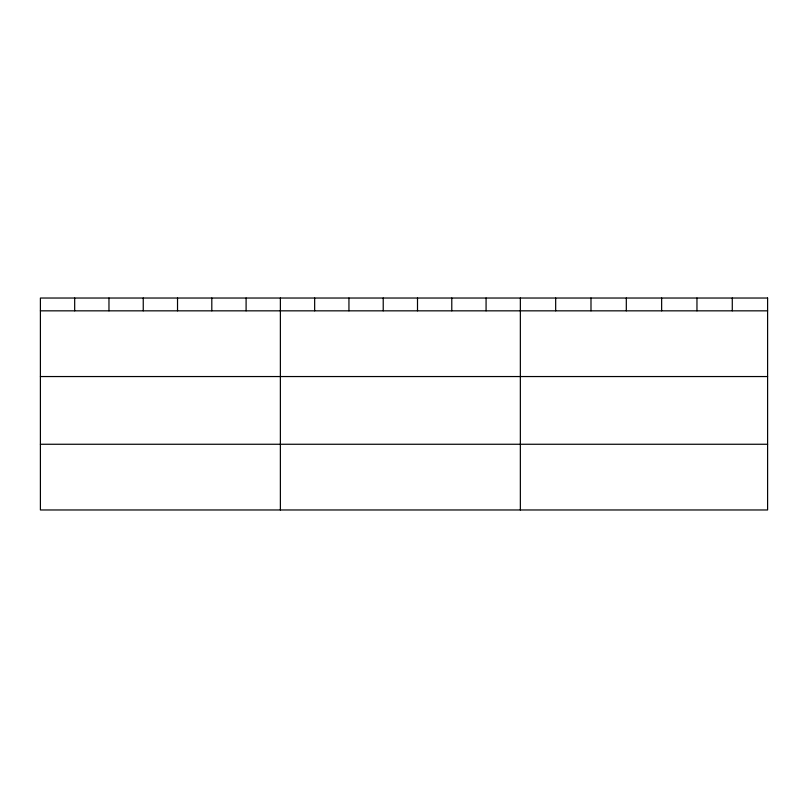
<?xml version="1.0" encoding="UTF-8"?>
<svg xmlns="http://www.w3.org/2000/svg" width="808" height="808" viewBox="0 0 808 808"><rect width="100%" height="100%" fill="white"/><g stroke="black" fill="none" stroke-linecap="round" stroke-linejoin="round"><path stroke-width="1.21" d="M40.4 310.838L767.6 310.838M40.4 376.548L767.6 376.548M40.4 444.259L767.6 444.259M732.28 298.031L732.28 310.838M696.961 298.031L696.961 310.838M661.641 298.031L661.641 310.838M626.311 298.031L626.311 310.838M590.991 298.031L590.991 310.838M555.672 298.031L555.672 310.838M520.352 298.031L520.352 509.969M486.073 298.031L486.073 310.838M451.783 298.031L451.783 310.838M417.504 298.031L417.504 310.838M383.224 298.031L383.224 310.838M348.945 298.031L348.945 310.838M314.655 298.031L314.655 310.838M280.376 298.031L280.376 509.969M246.097 298.031L246.097 310.838M211.807 298.031L211.807 310.838M177.528 298.031L177.528 310.838M143.248 298.031L143.248 310.838M108.969 298.031L108.969 310.838M74.679 298.031L74.679 310.838M767.6 298.031L40.4 298.031L40.4 509.969L767.6 509.969L767.6 298.031"/></g></svg>
